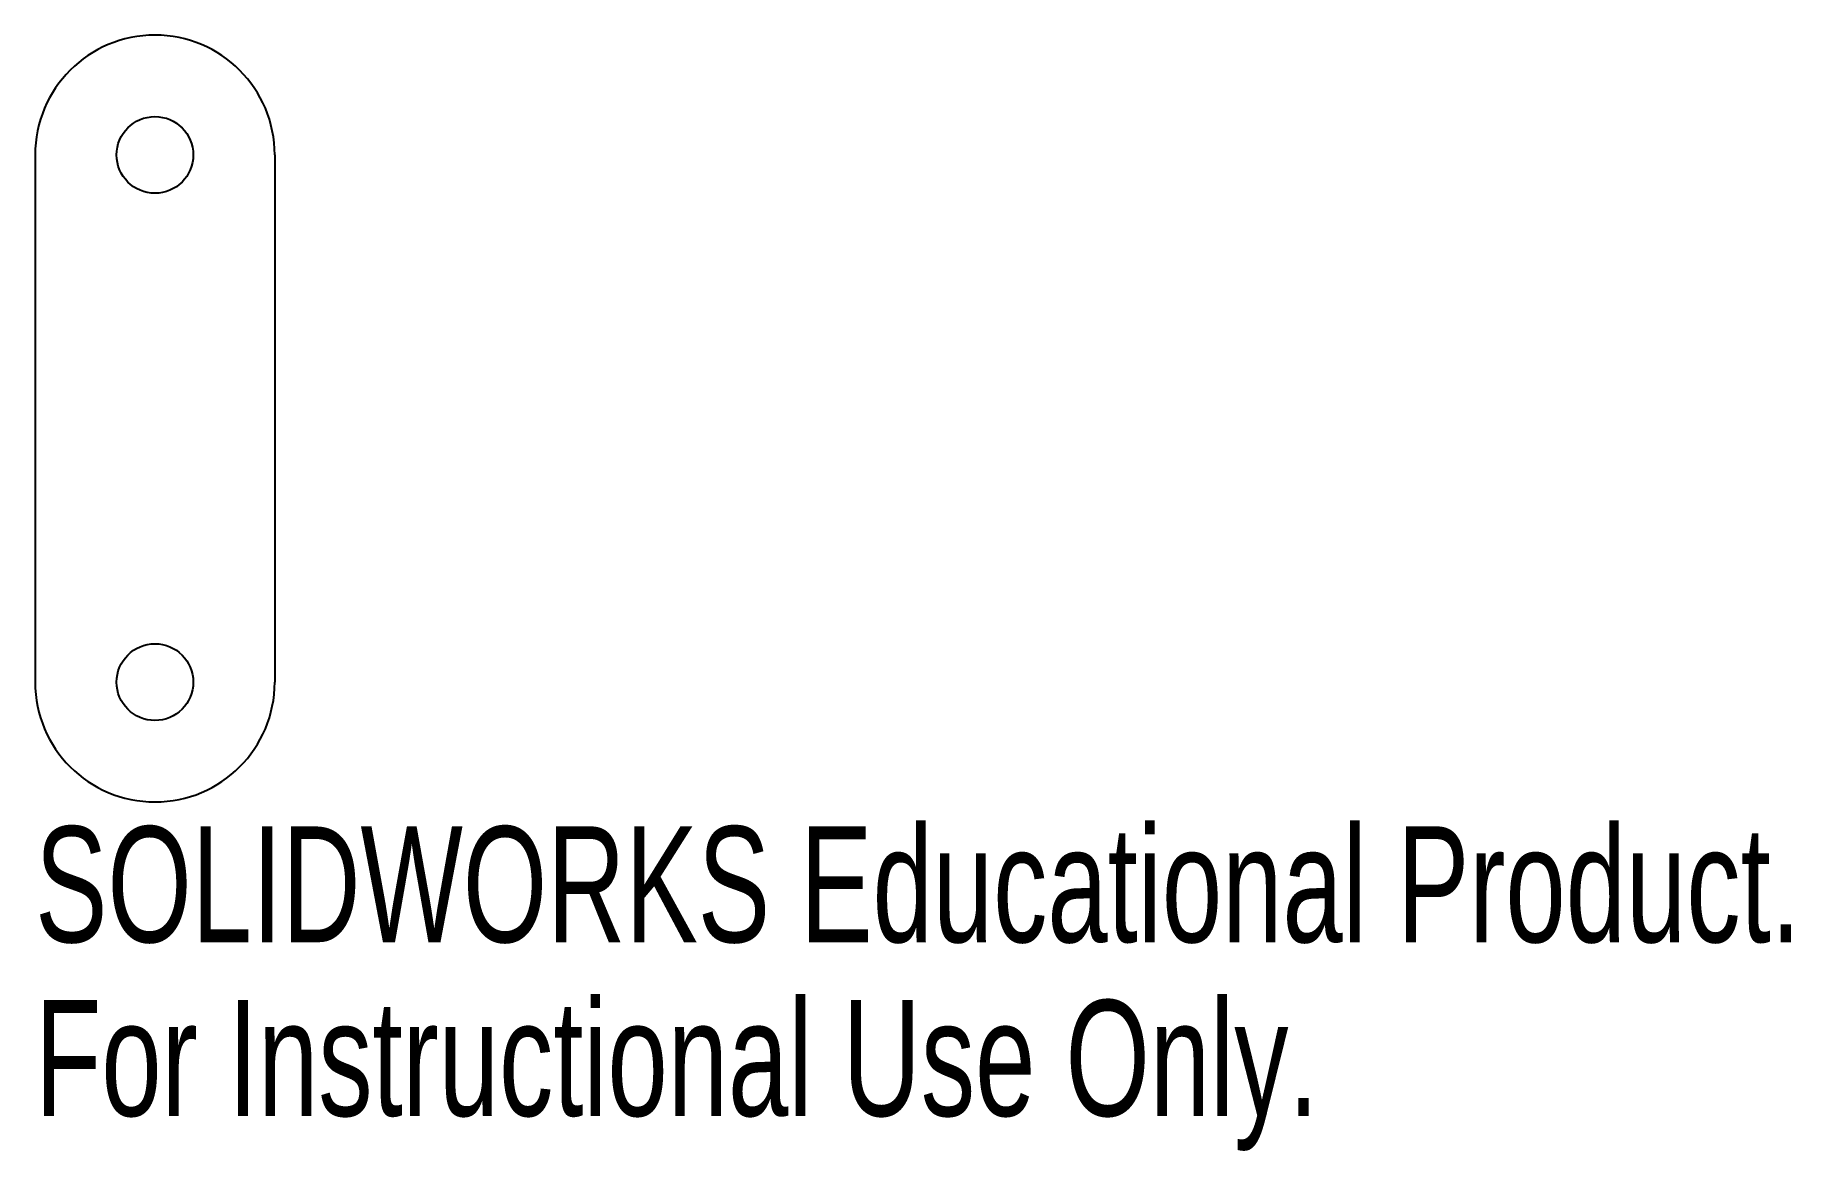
# Model space of a CAD drawing. Header units: millimetres. Extents: x -5 to 68.3, y -30.6 to 16.
import ezdxf

# ---------------------------------------------------------------- set-up
doc = ezdxf.new("R2010")
doc.units = ezdxf.units.MM
doc.styles.add('SLDTEXTSTYLE0', font='TXT', dxfattribs={"width": 0.7})

msp = doc.modelspace()

# ---------------------------------------------------------------- linework, layer by layer
at = {"color": 7, "linetype": 'Continuous', "lineweight": 25}
for p, q in [((-5, 11), (-5, -11)), ((5, 11), (5, -11))]:
    msp.add_line(p, q, dxfattribs=at)
for centre in [(0, 11), (0, -11)]:
    msp.add_circle(centre, 1.6, dxfattribs=at)
for centre, start, end in [((0, 11), 0, 180), ((0, -11), 180, 0)]:
    msp.add_arc(centre, 5, start, end, dxfattribs=at)

# ---------------------------------------------------------------- texts
at = {"color": 7, "linetype": 'Continuous', "char_height": 4.83362, "attachment_point": 1, "style": 'SLDTEXTSTYLE0'}
for s, insert in [('SOLIDWORKS Educational Product.', (-5, -17.02)), ('For Instructional Use Only.', (-5, -24.27))]:
    msp.add_mtext(s, dxfattribs=dict(at, insert=insert))

doc.saveas('drawing.dxf')
